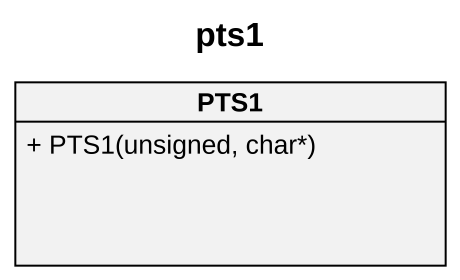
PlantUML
@startuml
title pts1
hide circle
hide empty members
skinparam classAttributeIconSize 0
class PTS1 {
  + PTS1(unsigned, char*)
}
@enduml
